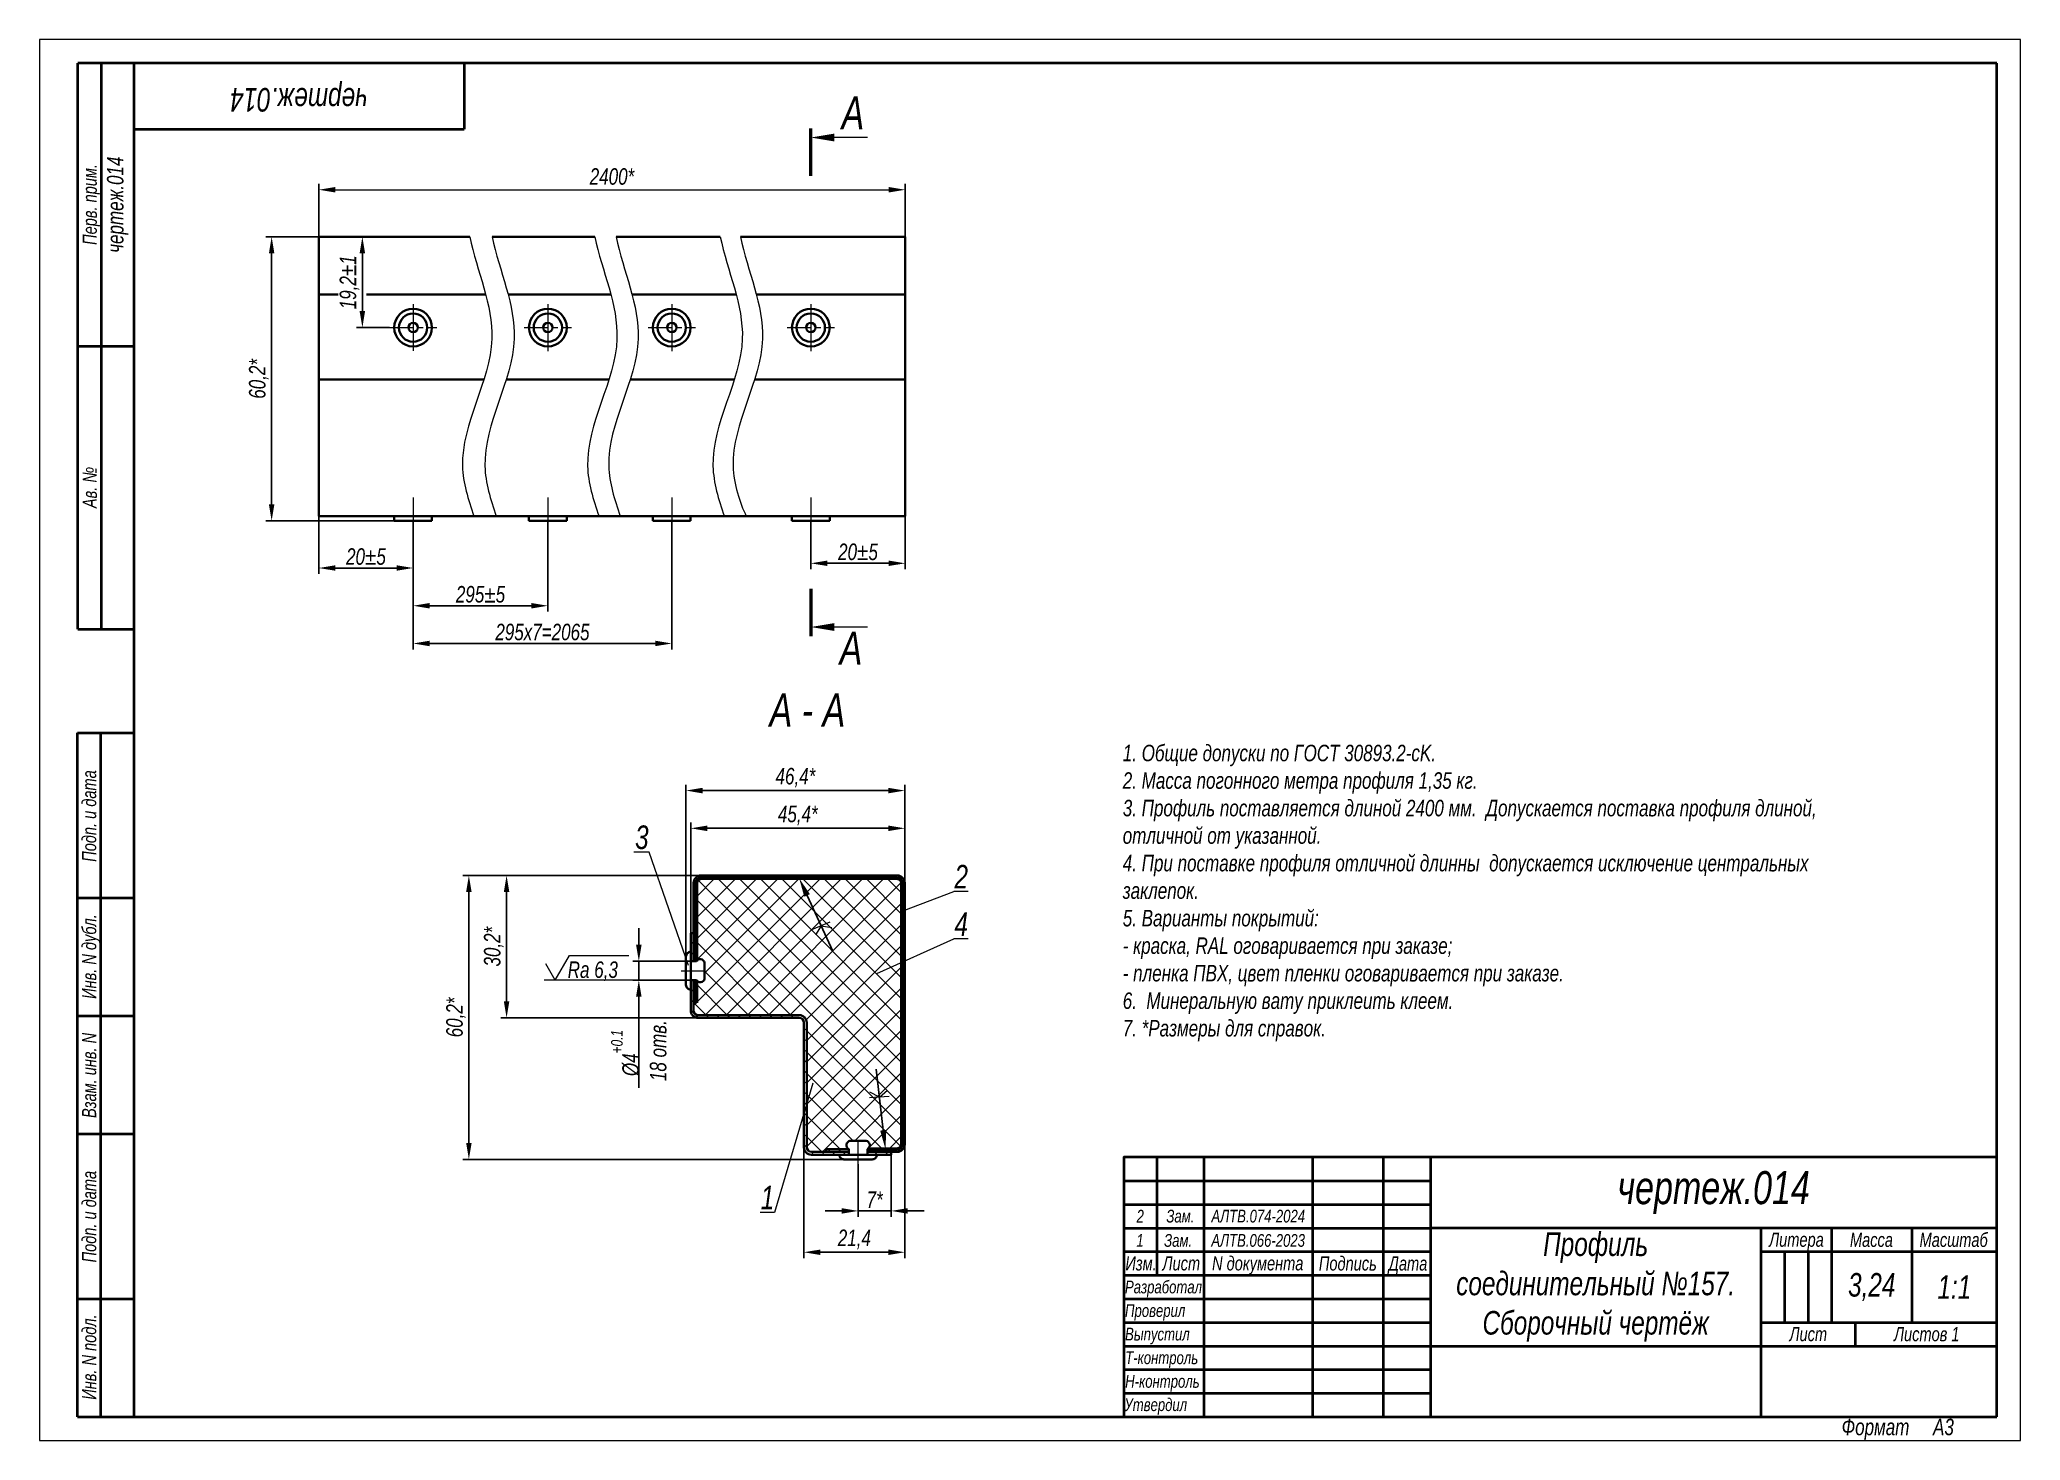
# Model space of a CAD drawing. Header units: millimetres. Extents: x 6991 to 7411, y -6208 to -5911.
import ezdxf
from ezdxf import colors
from ezdxf.entities.mleader import LeaderData, LeaderLine
from ezdxf.math import Vec2, Vec3

# ---------------------------------------------------------------- set-up
doc = ezdxf.new("R2010")
doc.units = ezdxf.units.MM
doc.linetypes.add('LT_03', pattern=[20.32, 12.7, -2.54, 2.54, -2.54])
for name, color, linetype, lineweight in [('Layer_01', 7, 'Continuous', 35), ('Layer_02', 7, 'Continuous', 40), ('Layer_04', 5, 'Continuous', 13), ('Layer_05', 1, 'Continuous', 15), ('Layer_06', 6, 'Continuous', 15), ('Layer_07', 1, 'LT_03', 15)]:
    doc.layers.add(name, color=color, linetype=linetype, lineweight=lineweight)
doc.styles.get("Standard").update_dxf_attribs({"font": 'arial.ttf'})
doc.styles.add('Style_01', font='ARIALNI.TTF', dxfattribs={"width": 0.9, "height": 3.5})
doc.dimstyles.new('DimStyle_01', dxfattribs={"dimtxt": 3.5, "dimasz": 2.5, "dimexe": 1.25, "dimexo": 0, "dimtad": 1, "dimdec": 1, "dimlfac": 2, "dimtxsty": 'Style_01', "dimcen": 2.5, "dimazin": 3, "dimtfac": 1, "dimtdec": 1, "dimtmove": 0, "dimatfit": 3})
doc.dimstyles.new('DimStyle_02', dxfattribs={"dimtxt": 3.5, "dimasz": 3.5, "dimexe": 1.25, "dimexo": 0, "dimtad": 1, "dimtxsty": 'Style_01', "dimcen": 2.5, "dimazin": 3, "dimtfac": 1, "dimtmove": 0, "dimatfit": 3})
doc.dimstyles.new('DimStyle_03', dxfattribs={"dimtxt": 3.5, "dimasz": 3.5, "dimexe": 1.25, "dimexo": 0, "dimtad": 1, "dimdec": 1, "dimtxsty": 'Style_01', "dimcen": 0, "dimazin": 3, "dimtfac": 1, "dimtdec": 1, "dimtmove": 0, "dimatfit": 3})
pattern_1 = [(45, (-539.9443, 0), (-1.12253202, 1.12253202), [])]

# ---------------------------------------------------------------- blocks, each defined once
blk = doc.blocks.new('*D3')
at = {"layer": 'Defpoints', "color": 0, "ltscale": 0.04}
for p in [(7174.81, -6070.3), (7174.81, -6090.2), (7128.41, -6105.5)]:
    blk.add_point(p, dxfattribs=at)
at = {"layer": 'Layer_05', "color": 0, "lineweight": -2, "ltscale": 0.04}
for p, q in [((7128.41, -6105.5), (7128.41, -6069.05)), ((7131.91, -6070.3), (7171.31, -6070.3)), ((7174.81, -6090.2), (7174.81, -6069.05))]:
    blk.add_line(p, q, dxfattribs=at)
at = {"layer": 'Layer_05', "color": 0, "ltscale": 0.04}
for points in [[(7131.91, -6069.72), (7131.91, -6070.89), (7128.41, -6070.3)], [(7171.31, -6069.72), (7171.31, -6070.89), (7174.81, -6070.3)]]:
    blk.add_solid(points, dxfattribs=at)
at = {"layer": 'Layer_05', "color": 0, "ltscale": 0.04, "insert": (7151.61, -6067.57), "char_height": 3.5, "attachment_point": 5, "style": 'Style_01'}
blk.add_mtext('46,4*', dxfattribs=at)
blk = doc.blocks.new('*D4')
at = {"layer": 'Defpoints', "color": 0, "ltscale": 0.04}
for p in [(7174.81, -6078.3), (7174.81, -6090.2), (7129.41, -6100.5)]:
    blk.add_point(p, dxfattribs=at)
at = {"layer": 'Layer_05', "color": 0, "lineweight": -2, "ltscale": 0.04}
for p, q in [((7129.41, -6100.5), (7129.41, -6077.05)), ((7174.81, -6090.2), (7174.81, -6077.05)), ((7132.91, -6078.3), (7171.31, -6078.3))]:
    blk.add_line(p, q, dxfattribs=at)
at = {"layer": 'Layer_05', "color": 0, "ltscale": 0.04}
for points in [[(7132.91, -6077.72), (7132.91, -6078.89), (7129.41, -6078.3)], [(7171.31, -6077.72), (7171.31, -6078.89), (7174.81, -6078.3)]]:
    blk.add_solid(points, dxfattribs=at)
at = {"layer": 'Layer_05', "color": 0, "ltscale": 0.04, "insert": (7152.11, -6075.58), "char_height": 3.5, "attachment_point": 5, "style": 'Style_01'}
blk.add_mtext('45,4*', dxfattribs=at)
blk = doc.blocks.new('*D5')
at = {"layer": 'Defpoints', "color": 0}
for p in [(7171.91, -6147.5), (7164.91, -6149.5), (7164.91, -6159.43)]:
    blk.add_point(p, dxfattribs=at)
at = {"layer": 'Layer_05', "color": 0, "lineweight": -2}
for p, q in [((7171.91, -6147.5), (7171.91, -6160.68)), ((7164.91, -6149.5), (7164.91, -6160.68)), ((7161.41, -6159.43), (7157.91, -6159.43)), ((7171.91, -6159.43), (7164.91, -6159.43)), ((7175.41, -6159.43), (7178.91, -6159.43))]:
    blk.add_line(p, q, dxfattribs=at)
at = {"layer": 'Layer_05', "color": 0}
for points in [[(7161.41, -6158.84), (7161.41, -6160.01), (7164.91, -6159.43)], [(7175.41, -6158.84), (7175.41, -6160.01), (7171.91, -6159.43)]]:
    blk.add_solid(points, dxfattribs=at)
at = {"layer": 'Layer_05', "color": 0, "insert": (7168.41, -6157.05), "char_height": 3.5, "attachment_point": 5, "style": 'Style_01'}
blk.add_mtext('7*', dxfattribs=at)
blk = doc.blocks.new('*D6')
at = {"layer": 'Defpoints', "color": 0, "ltscale": 0.04}
for p in [(7129.41, -6106.5), (7118.41, -6110.5), (7129.41, -6110.5)]:
    blk.add_point(p, dxfattribs=at)
at = {"layer": 'Layer_05', "color": 0, "lineweight": -2, "ltscale": 0.04}
for p, q in [((7118.41, -6103), (7118.41, -6099.5)), ((7129.41, -6106.5), (7117.16, -6106.5)), ((7118.41, -6106.5), (7118.41, -6110.5)), ((7129.41, -6110.5), (7117.16, -6110.5)), ((7118.41, -6114), (7118.41, -6133.34))]:
    blk.add_line(p, q, dxfattribs=at)
at = {"layer": 'Layer_05', "color": 0, "ltscale": 0.04}
for points in [[(7117.82, -6103), (7118.99, -6103), (7118.41, -6106.5)], [(7117.82, -6114), (7118.99, -6114), (7118.41, -6110.5)]]:
    blk.add_solid(points, dxfattribs=at)
at = {"layer": 'Layer_05', "color": 0, "ltscale": 0.04, "insert": (7118.41, -6125.94), "char_height": 3.5, "attachment_point": 5, "rotation": 90, "style": 'Style_01'}
blk.add_mtext('%%C4{\\H0.7x;\\S+0.1^ ;}\\P 18 отв. ', dxfattribs=at)
blk = doc.blocks.new('A$C57cbd612')
at = {"color": 1, "lineweight": 13, "ltscale": 0.303109}
blk.add_line((0, 0), (3.03, 5.25), dxfattribs=at)
at = {"color": 1, "lineweight": 13, "ltscale": 0.141451}
blk.add_line((0, 0), (-2.02, 3.5), dxfattribs=at)
at = {"layer": 'Layer_07'}
blk.add_line((3.03, 5.25), (15.58, 5.25), dxfattribs=at)
blk = doc.blocks.new('*D7')
at = {"layer": 'Defpoints', "color": 0, "ltscale": 0.04}
for p in [(7131.61, -6088.3), (7090.37, -6118.5), (7131.01, -6118.5)]:
    blk.add_point(p, dxfattribs=at)
at = {"layer": 'Layer_05', "color": 0, "lineweight": -2, "ltscale": 0.04}
for p, q in [((7131.61, -6088.3), (7089.12, -6088.3)), ((7090.37, -6091.8), (7090.37, -6115)), ((7131.01, -6118.5), (7089.12, -6118.5))]:
    blk.add_line(p, q, dxfattribs=at)
at = {"layer": 'Layer_05', "color": 0, "ltscale": 0.04}
for points in [[(7089.79, -6091.8), (7090.95, -6091.8), (7090.37, -6088.3)], [(7089.79, -6115), (7090.95, -6115), (7090.37, -6118.5)]]:
    blk.add_solid(points, dxfattribs=at)
at = {"layer": 'Layer_05', "color": 0, "ltscale": 0.04, "insert": (7087.64, -6103.4), "char_height": 3.5, "attachment_point": 5, "rotation": 90, "style": 'Style_01'}
blk.add_mtext('30,2*', dxfattribs=at)
blk = doc.blocks.new('*D10')
at = {"layer": 'Defpoints', "color": 0, "ltscale": 0.04}
for p in [(7050.55, -5952.91), (7040.55, -6013.11), (7066.55, -6013.11)]:
    blk.add_point(p, dxfattribs=at)
at = {"layer": 'Layer_05', "color": 0, "lineweight": -2, "ltscale": 0.04}
for p, q in [((7050.55, -5952.91), (7039.3, -5952.91)), ((7040.55, -5956.41), (7040.55, -6009.61)), ((7066.55, -6013.11), (7039.3, -6013.11))]:
    blk.add_line(p, q, dxfattribs=at)
at = {"layer": 'Layer_05', "color": 0, "ltscale": 0.04}
for points in [[(7039.97, -5956.41), (7041.13, -5956.41), (7040.55, -5952.91)], [(7039.97, -6009.61), (7041.13, -6009.61), (7040.55, -6013.11)]]:
    blk.add_solid(points, dxfattribs=at)
at = {"layer": 'Layer_05', "color": 0, "ltscale": 0.04, "insert": (7037.82, -5983.01), "char_height": 3.5, "attachment_point": 5, "rotation": 90, "style": 'Style_01'}
blk.add_mtext('60,2*', dxfattribs=at)
blk = doc.blocks.new('*D11')
at = {"layer": 'Defpoints', "color": 0, "ltscale": 0.04}
for p in [(7050.55, -6012.11), (7070.55, -6013.04), (7070.55, -6023.11)]:
    blk.add_point(p, dxfattribs=at)
at = {"layer": 'Layer_05', "color": 0, "lineweight": -2, "ltscale": 0.04}
for p, q in [((7050.55, -6012.11), (7050.55, -6024.36)), ((7070.55, -6013.04), (7070.55, -6024.36)), ((7054.05, -6023.11), (7067.05, -6023.11))]:
    blk.add_line(p, q, dxfattribs=at)
at = {"layer": 'Layer_05', "color": 0, "ltscale": 0.04}
for points in [[(7054.05, -6022.53), (7054.05, -6023.69), (7050.55, -6023.11)], [(7067.05, -6022.53), (7067.05, -6023.69), (7070.55, -6023.11)]]:
    blk.add_solid(points, dxfattribs=at)
at = {"layer": 'Layer_05', "color": 0, "ltscale": 0.04, "insert": (7060.55, -6020.7), "char_height": 3.5, "attachment_point": 5, "style": 'Style_01'}
blk.add_mtext('20%%P5', dxfattribs=at)
blk = doc.blocks.new('*D8')
at = {"layer": 'Defpoints', "color": 0, "ltscale": 0.04}
for p in [(7070.55, -6013.04), (7099.12, -6013.11), (7099.12, -6031.11)]:
    blk.add_point(p, dxfattribs=at)
at = {"layer": 'Layer_05', "color": 0, "lineweight": -2, "ltscale": 0.04}
for p, q in [((7070.55, -6013.04), (7070.55, -6032.36)), ((7099.12, -6013.11), (7099.12, -6032.36)), ((7074.05, -6031.11), (7095.62, -6031.11))]:
    blk.add_line(p, q, dxfattribs=at)
at = {"layer": 'Layer_05', "color": 0, "ltscale": 0.04}
for points in [[(7074.05, -6030.53), (7074.05, -6031.69), (7070.55, -6031.11)], [(7095.62, -6030.53), (7095.62, -6031.69), (7099.12, -6031.11)]]:
    blk.add_solid(points, dxfattribs=at)
at = {"layer": 'Layer_05', "color": 0, "ltscale": 0.04, "insert": (7084.84, -6028.7), "char_height": 3.5, "attachment_point": 5, "style": 'Style_01'}
blk.add_mtext('295{\\A0;%%P5}', dxfattribs=at)
blk = doc.blocks.new('*D12')
at = {"layer": 'Defpoints', "color": 0, "ltscale": 0.04}
for p in [(7174.88, -5942.91), (7050.55, -5952.91), (7174.88, -5952.91)]:
    blk.add_point(p, dxfattribs=at)
at = {"layer": 'Layer_05', "color": 0, "lineweight": -2, "ltscale": 0.04}
for p, q in [((7050.55, -5952.91), (7050.55, -5941.66)), ((7174.88, -5952.91), (7174.88, -5941.66))]:
    blk.add_line(p, q, dxfattribs=at)
at = {"layer": 'Layer_05', "color": 0, "ltscale": 0.04}
blk.add_line((7054.05, -5942.91), (7171.38, -5942.91), dxfattribs=at)
for points in [[(7054.05, -5942.33), (7054.05, -5943.49), (7050.55, -5942.91)], [(7171.38, -5942.33), (7171.38, -5943.49), (7174.88, -5942.91)]]:
    blk.add_solid(points, dxfattribs=at)
at = {"layer": 'Layer_05', "color": 0, "ltscale": 0.04, "insert": (7112.71, -5940.12), "char_height": 3.5, "attachment_point": 5, "style": 'Style_01'}
blk.add_mtext('2400*', dxfattribs=at)
blk = doc.blocks.new('*D9')
at = {"layer": 'Defpoints', "color": 0, "ltscale": 0.04}
for p in [(7070.55, -6013.11), (7125.39, -6013.11), (7125.39, -6039.11)]:
    blk.add_point(p, dxfattribs=at)
at = {"layer": 'Layer_05', "color": 0, "lineweight": -2, "ltscale": 0.04}
for p, q in [((7070.55, -6013.11), (7070.55, -6040.36)), ((7125.39, -6013.11), (7125.39, -6040.36)), ((7074.05, -6039.11), (7121.89, -6039.11))]:
    blk.add_line(p, q, dxfattribs=at)
at = {"layer": 'Layer_05', "color": 0, "ltscale": 0.04}
for points in [[(7074.05, -6038.53), (7074.05, -6039.69), (7070.55, -6039.11)], [(7121.89, -6038.53), (7121.89, -6039.69), (7125.39, -6039.11)]]:
    blk.add_solid(points, dxfattribs=at)
at = {"layer": 'Layer_05', "color": 0, "ltscale": 0.04, "insert": (7097.97, -6036.7), "char_height": 3.5, "attachment_point": 5, "style": 'Style_01'}
blk.add_mtext('295х7=2065', dxfattribs=at)
blk = doc.blocks.new('*D13')
at = {"layer": 'Defpoints', "color": 0, "ltscale": 0.04}
for p in [(7154.88, -6013.11), (7174.88, -6012.11), (7174.88, -6022.11)]:
    blk.add_point(p, dxfattribs=at)
at = {"layer": 'Layer_05', "color": 0, "lineweight": -2, "ltscale": 0.04}
for p, q in [((7154.88, -6013.11), (7154.88, -6023.36)), ((7174.88, -6012.11), (7174.88, -6023.36)), ((7158.38, -6022.11), (7171.38, -6022.11))]:
    blk.add_line(p, q, dxfattribs=at)
at = {"layer": 'Layer_05', "color": 0, "ltscale": 0.04}
for points in [[(7158.38, -6021.53), (7158.38, -6022.69), (7154.88, -6022.11)], [(7171.38, -6021.53), (7171.38, -6022.69), (7174.88, -6022.11)]]:
    blk.add_solid(points, dxfattribs=at)
at = {"layer": 'Layer_05', "color": 0, "ltscale": 0.04, "insert": (7164.88, -6019.7), "char_height": 3.5, "attachment_point": 5, "style": 'Style_01'}
blk.add_mtext('20%%P5', dxfattribs=at)
blk = doc.blocks.new('*D14')
at = {"layer": 'Defpoints', "color": 0, "ltscale": 0.04}
for p in [(7059.79, -5952.91), (7066.56, -5952.91), (7065.55, -5972.14)]:
    blk.add_point(p, dxfattribs=at)
at = {"layer": 'Layer_05', "color": 0, "lineweight": -2, "ltscale": 0.04}
for p, q in [((7066.56, -5952.91), (7058.54, -5952.91)), ((7059.79, -5968.64), (7059.79, -5956.41)), ((7065.55, -5972.14), (7058.54, -5972.14))]:
    blk.add_line(p, q, dxfattribs=at)
at = {"layer": 'Layer_05', "color": 0, "ltscale": 0.04}
for points in [[(7059.2, -5956.41), (7060.37, -5956.41), (7059.79, -5952.91)], [(7059.2, -5968.64), (7060.37, -5968.64), (7059.79, -5972.14)]]:
    blk.add_solid(points, dxfattribs=at)
at = {"layer": 'Layer_05', "color": 0, "ltscale": 0.04, "insert": (7057.05, -5962.53), "char_height": 3.5, "attachment_point": 5, "rotation": 90, "style": 'Style_01', "bg_fill": 3, "box_fill_scale": 1.1, "bg_fill_color": 9, "bg_fill_true_color": 13158600, "bg_fill_transparency": 0}
blk.add_mtext('19,2%%P1', dxfattribs=at)
blk = doc.blocks.new('*D15')
at = {"layer": 'Defpoints', "color": 0}
for p in [(7131.61, -6088.3), (7082.37, -6148.5), (7164.91, -6148.5)]:
    blk.add_point(p, dxfattribs=at)
at = {"layer": 'Layer_05', "color": 0, "lineweight": -2}
for p, q in [((7131.61, -6088.3), (7081.12, -6088.3)), ((7082.37, -6091.8), (7082.37, -6145)), ((7164.91, -6148.5), (7081.12, -6148.5))]:
    blk.add_line(p, q, dxfattribs=at)
at = {"layer": 'Layer_05', "color": 0}
for points in [[(7081.79, -6091.8), (7082.95, -6091.8), (7082.37, -6088.3)], [(7081.79, -6145), (7082.95, -6145), (7082.37, -6148.5)]]:
    blk.add_solid(points, dxfattribs=at)
at = {"layer": 'Layer_05', "color": 0, "insert": (7079.64, -6118.4), "char_height": 3.5, "attachment_point": 5, "rotation": 90, "style": 'Style_01'}
blk.add_mtext('60,2*', dxfattribs=at)
blk = doc.blocks.new('*D16')
at = {"layer": 'Defpoints', "color": 0}
for p in [(7153.41, -6145.9), (7174.81, -6145.3), (7153.41, -6168.19)]:
    blk.add_point(p, dxfattribs=at)
at = {"layer": 'Layer_05', "color": 0, "lineweight": -2}
for p, q in [((7153.41, -6145.9), (7153.41, -6169.44)), ((7174.81, -6145.3), (7174.81, -6169.44)), ((7171.31, -6168.19), (7156.91, -6168.19))]:
    blk.add_line(p, q, dxfattribs=at)
at = {"layer": 'Layer_05', "color": 0}
for points in [[(7156.91, -6167.61), (7156.91, -6168.77), (7153.41, -6168.19)], [(7171.31, -6167.61), (7171.31, -6168.77), (7174.81, -6168.19)]]:
    blk.add_solid(points, dxfattribs=at)
at = {"layer": 'Layer_05', "color": 0, "insert": (7164.11, -6165.46), "char_height": 3.5, "attachment_point": 5, "style": 'Style_01'}
blk.add_mtext('21,4', dxfattribs=at)

msp = doc.modelspace()

# ---------------------------------------------------------------- hatches: boundary and pattern name
at = {"layer": 'Layer_06'}
h = msp.add_hatch(dxfattribs=at)
h.set_pattern_fill('ANSI31', color=256, scale=0.5)
h.set_pattern_definition(pattern_1)
h.paths.add_polyline_path([(7174.808, -6106.437), (7174.208, -6106.708), (7174.208, -6145.304, -0.4142136), (7173.208, -6146.304), (7166.908, -6146.304), (7166.908, -6146.904), (7173.208, -6146.904, 0.4142136), (7174.808, -6145.304)])
h.paths.add_polyline_path([(7174.808, -6089.904, 0.4142136), (7173.208, -6088.304), (7131.608, -6088.304, 0.4142136), (7130.008, -6089.904), (7130.008, -6106.504), (7130.608, -6106.504), (7130.608, -6089.904, -0.4142136), (7131.608, -6088.904), (7173.208, -6088.904, -0.4142136), (7174.208, -6089.904), (7174.208, -6106.708), (7174.808, -6106.437)])
h = msp.add_hatch(dxfattribs=at)
h.set_pattern_fill('ANSI37', color=256)
h.paths.add_polyline_path([(7174.208, -6089.904, 0.4142136), (7173.208, -6088.904), (7131.608, -6088.904, 0.4142136), (7130.608, -6089.904), (7130.608, -6106.504, -0.675801), (7132.347, -6106.779), (7132.347, -6110.228, -0.675801), (7130.608, -6110.504), (7130.608, -6115.304), (7130.008, -6115.304), (7130.008, -6116.904, 0.4142136), (7131.008, -6117.904), (7152.408, -6117.904, -0.4142136), (7154.008, -6119.504), (7154.008, -6145.904, 0.4142136), (7155.008, -6146.904), (7158.108, -6146.904), (7158.108, -6146.304), (7162.908, -6146.304, -0.675801), (7163.184, -6144.565), (7166.633, -6144.565, -0.675801), (7166.908, -6146.304), (7173.208, -6146.304, 0.4142136), (7174.208, -6145.304)])
h = msp.add_hatch(dxfattribs=at)
h.set_pattern_fill('ANSI31', color=256, scale=0.5, angle=90)
h.set_pattern_definition([(135, (-539.9443, 0), (-1.12253202, -1.12253202), [])])
h.paths.add_polyline_path([(7129.408, -6106.504), (7130.008, -6106.504), (7130.008, -6100.504), (7129.408, -6100.504)])
h = msp.add_hatch(dxfattribs=at)
h.set_pattern_fill('ANSI31', color=256, scale=0.5, angle=90)
h.paths.add_polyline_path([(7130.008, -6110.504), (7129.408, -6110.504), (7129.408, -6116.904, 0.4142136), (7131.008, -6118.504), (7152.408, -6118.504, -0.4142136), (7153.408, -6119.504), (7153.408, -6138.728), (7154.008, -6136.706), (7154.008, -6119.504, 0.4142136), (7152.408, -6117.904), (7131.008, -6117.904, -0.4142136), (7130.008, -6116.904)])
h = msp.add_hatch(dxfattribs=at)
h.set_pattern_fill('ANSI31', color=256, scale=0.5)
h.set_pattern_definition(pattern_1)
h.paths.add_polyline_path([(7130.008, -6113.504), (7130.008, -6115.304), (7130.608, -6115.304), (7130.608, -6110.504), (7130.008, -6110.504)])
h = msp.add_hatch(dxfattribs=at)
h.set_pattern_fill('ANSI31', color=256, scale=0.5, angle=90)
h.paths.add_polyline_path([(7154.008, -6136.706), (7153.408, -6138.728), (7153.408, -6145.904, 0.4142136), (7155.008, -6147.504), (7162.908, -6147.504), (7162.908, -6146.904), (7155.008, -6146.904, -0.4142136), (7154.008, -6145.904)])
h.paths.add_polyline_path([(7171.908, -6146.904), (7166.908, -6146.904), (7166.908, -6147.504), (7171.908, -6147.504)])
h = msp.add_hatch(dxfattribs=at)
h.set_pattern_fill('ANSI31', color=256, scale=0.5)
h.set_pattern_definition(pattern_1)
h.paths.add_polyline_path([(7162.908, -6146.904), (7162.908, -6146.304), (7158.108, -6146.304), (7158.108, -6146.904)])

# ---------------------------------------------------------------- linework, layer by layer
at = {"layer": 'Layer_01'}
for p, q in [((7050.551, -5952.911), (7050.551, -6012.111)), ((7082.57, -5952.911), (7050.551, -5952.911)), ((7050.551, -5952.911), (7050.551, -6012.111)), ((7087.321, -5952.911), (7109.096, -5952.911)), ((7113.593, -5952.911), (7135.675, -5952.911)), ((7174.877, -5952.911), (7139.958, -5952.911)), ((7174.877, -6012.111), (7174.877, -5952.911)), ((7112.466, -5965.111), (7090.69, -5965.111)), ((7139.045, -5965.111), (7116.963, -5965.111)), ((7174.877, -5965.111), (7143.328, -5965.111)), ((7085.563, -5983.111), (7050.551, -5983.111)), ((7112.089, -5983.111), (7090.314, -5983.111)), ((7138.669, -5983.111), (7116.586, -5983.111)), ((7174.877, -5983.111), (7142.951, -5983.111)), ((7050.551, -6012.111), (7050.551, -5993.911)), ((7141.18, -6012.111), (7050.551, -6012.111)), ((7066.551, -6013.111), (7066.551, -6012.111)), ((7066.551, -6013.111), (7074.551, -6013.111)), ((7074.551, -6013.111), (7074.551, -6012.111)), ((7095.119, -6013.111), (7095.119, -6012.111)), ((7095.119, -6013.111), (7103.119, -6013.111)), ((7103.119, -6013.111), (7103.119, -6012.111)), ((7121.392, -6013.111), (7121.392, -6012.111)), ((7121.392, -6013.111), (7129.392, -6013.111)), ((7129.392, -6013.111), (7129.392, -6012.111)), ((7141.18, -6012.111), (7174.877, -6012.111)), ((7150.877, -6013.111), (7150.877, -6012.111)), ((7150.877, -6012.111), (7158.877, -6012.111)), ((7150.877, -6013.111), (7158.877, -6013.111)), ((7158.877, -6013.111), (7158.877, -6012.111)), ((7130.008, -6089.904), (7130.008, -6106.504)), ((7173.208, -6088.304), (7131.608, -6088.304)), ((7174.808, -6145.304), (7174.808, -6089.904)), ((7129.408, -6100.504), (7129.408, -6116.904)), ((7130.008, -6100.504), (7129.408, -6100.504)), ((7128.408, -6111.506), (7128.408, -6105.502)), ((7129.408, -6106.504), (7130.608, -6106.504)), ((7132.347, -6110.228), (7132.347, -6106.779)), ((7130.608, -6110.504), (7129.408, -6110.504)), ((7130.008, -6110.504), (7130.008, -6116.904)), ((7130.008, -6110.504), (7130.008, -6113.504)), ((7130.608, -6115.304), (7130.008, -6115.304)), ((7152.408, -6117.904), (7131.008, -6117.904)), ((7152.408, -6118.504), (7131.008, -6118.504)), ((7153.408, -6145.904), (7153.408, -6119.504)), ((7154.008, -6145.904), (7154.008, -6119.504)), ((7163.184, -6144.565), (7166.633, -6144.565)), ((7162.908, -6146.904), (7155.008, -6146.904)), ((7171.908, -6147.504), (7155.008, -6147.504)), ((7162.908, -6146.304), (7158.108, -6146.304)), ((7158.108, -6146.904), (7158.108, -6146.304)), ((7160.908, -6147.504), (7171.908, -6147.504)), ((7163.908, -6148.504), (7161.906, -6148.504)), ((7162.908, -6147.504), (7162.908, -6146.304)), ((7162.908, -6146.904), (7162.908, -6146.304)), ((7165.908, -6148.504), (7163.908, -6148.504)), ((7167.91, -6148.504), (7165.908, -6148.504)), ((7166.908, -6146.304), (7166.908, -6147.504)), ((7173.208, -6146.904), (7166.908, -6146.904)), ((7171.908, -6147.504), (7171.908, -6146.904))]:
    msp.add_line(p, q, dxfattribs=at)
at = {"layer": 'Layer_01', "lineweight": 53}
for p, q in [((7130.608, -6089.904), (7130.608, -6106.504)), ((7173.208, -6088.904), (7131.608, -6088.904)), ((7174.208, -6145.304), (7174.208, -6089.904)), ((7130.608, -6110.504), (7130.608, -6115.304)), ((7173.208, -6146.304), (7166.908, -6146.304))]:
    msp.add_line(p, q, dxfattribs=at)
at = {"layer": 'Layer_01'}
for centre, radius in [((7070.551, -5972.141), 4), ((7099.119, -5972.141), 4), ((7125.392, -5972.141), 4), ((7154.877, -5972.141), 4), ((7070.551, -5972.141), 3.002), ((7070.551, -5972.141), 1), ((7099.119, -5972.141), 3.002), ((7099.119, -5972.141), 1), ((7125.392, -5972.141), 3.002), ((7125.392, -5972.141), 1), ((7154.877, -5972.141), 3.002), ((7154.877, -5972.141), 1)]:
    msp.add_circle(centre, radius, dxfattribs=at)
for centre, radius, start, end in [((7131.608, -6089.904), 1.6, 90, 180), ((7173.208, -6089.904), 1.6, 0, 90), ((7129.406, -6105.502), 0.998, 89.90714, 180), ((7131.422, -6106.991), 0.949, 12.89615, 149.09961), ((7131.422, -6110.017), 0.949, 210.90039, 347.10385), ((7129.406, -6111.506), 0.998, 180, 270.09286), ((7131.008, -6116.904), 1.6, 180, 270), ((7131.008, -6116.904), 1, 180, 270), ((7152.408, -6119.504), 1.6, 0, 90), ((7152.408, -6119.504), 1, 0, 90), ((7163.395, -6145.49), 0.949, 102.89615, 239.09961), ((7166.421, -6145.49), 0.949, 300.90039, 77.10385), ((7155.008, -6145.904), 1.6, 180, 270), ((7155.008, -6145.904), 1, 180, 270), ((7161.906, -6147.506), 0.998, 179.90714, 270), ((7167.91, -6147.506), 0.998, 270, 0.09286), ((7173.208, -6145.304), 1.6, 270, 0)]:
    msp.add_arc(centre, radius, start, end, dxfattribs=at)
at = {"layer": 'Layer_01', "lineweight": 53}
for centre, start, end in [((7131.608, -6089.904), 90, 180), ((7173.208, -6089.904), 0, 90), ((7173.208, -6145.304), 270, 0)]:
    msp.add_arc(centre, 1, start, end, dxfattribs=at)
at = {"layer": 'Layer_02', "linetype": 'Continuous'}
for p, q in [((7406.352, -5916.078), (6999.475, -5916.078)), ((6999.475, -6036.078), (6999.475, -5916.078)), ((7004.475, -6036.078), (7004.475, -5916.078)), ((7011.352, -5916.078), (7011.352, -6203.078)), ((7081.352, -5916.078), (7081.352, -5930.078)), ((7406.352, -6203.078), (7406.352, -5916.078)), ((7011.352, -5930.078), (7081.352, -5930.078)), ((6999.475, -5976.078), (7011.352, -5976.078)), ((6999.475, -6036.078), (7011.352, -6036.078)), ((6999.352, -6203.078), (6999.352, -6058.078)), ((6999.352, -6058.078), (7011.352, -6058.078)), ((7004.352, -6203.078), (7004.352, -6058.078)), ((6999.352, -6093.078), (7011.352, -6093.078)), ((6999.352, -6118.078), (7011.352, -6118.078)), ((6999.352, -6143.078), (7011.352, -6143.078)), ((7221.229, -6153.045), (7286.272, -6153.045)), ((7221.229, -6158.048), (7286.272, -6158.048)), ((7221.229, -6163.051), (7286.272, -6163.051)), ((7361.322, -6168.055), (7361.322, -6183.065)), ((7366.325, -6168.055), (7366.325, -6183.065)), ((6999.352, -6178.078), (7011.352, -6178.078)), ((7221.229, -6178.061), (7286.272, -6178.061)), ((7221.229, -6183.065), (7286.272, -6183.065)), ((7221.229, -6188.068), (7286.272, -6188.068)), ((7221.229, -6193.071), (7286.272, -6193.071)), ((7221.229, -6198.075), (7286.272, -6198.075)), ((6999.352, -6203.078), (7011.352, -6203.078)), ((7011.352, -6203.078), (7406.352, -6203.078))]:
    msp.add_line(p, q, dxfattribs=at)
at = {"layer": 'Layer_02', "linetype": 'Continuous', "lineweight": 50}
for p, q in [((7154.877, -5939.941), (7154.877, -5929.941)), ((7154.877, -6027.529), (7154.877, -6037.529))]:
    msp.add_line(p, q, dxfattribs=at)
at = {"layer": 'Layer_02', "linetype": 'Continuous'}
for points in [[(7406.352, -6148.041), (7221.229, -6148.041), (7221.229, -6203.078)], [(7228.233, -6148.041), (7228.233, -6173.058)], [(7238.24, -6148.041), (7238.24, -6203.078)], [(7261.255, -6148.041), (7261.255, -6203.078)], [(7276.265, -6148.041), (7276.265, -6203.078)], [(7286.272, -6148.041), (7286.272, -6203.078)], [(7406.352, -6163.051), (7286.272, -6163.051)], [(7356.319, -6163.051), (7356.319, -6203.078)], [(7371.329, -6163.051), (7371.329, -6183.065)], [(7388.34, -6163.051), (7388.34, -6183.065)], [(7388.34, -6163.051), (7388.34, -6183.065)], [(7221.229, -6168.055), (7286.272, -6168.055)], [(7356.319, -6168.055), (7406.352, -6168.055)], [(7221.229, -6173.058), (7286.272, -6173.058)], [(7356.319, -6183.065), (7406.352, -6183.065)], [(7376.332, -6183.065), (7376.332, -6188.068)], [(7286.272, -6188.068), (7406.352, -6188.068)]]:
    msp.add_lwpolyline(points, dxfattribs=at)
at = {"layer": 'Layer_05'}
for p, q in [((7166.877, -5931.842), (7159.877, -5931.842)), ((7166.877, -6035.629), (7159.877, -6035.629)), ((7155.111, -6099.749), (7159, -6098.146)), ((7157.055, -6098.948), (7155.874, -6100.911)), ((7157.055, -6098.948), (7159.317, -6099.318)), ((7171.516, -6135.15), (7167.321, -6135.458)), ((7169.419, -6135.304), (7167.386, -6134.246)), ((7169.419, -6135.304), (7171.154, -6133.808)), ((7153.408, -6145.304), (7153.408, -6147.414))]:
    msp.add_line(p, q, dxfattribs=at)
at = {"layer": 'Layer_05', "lineweight": 0}
msp.add_line((7117.158, -6110.504), (7098.365, -6110.504), dxfattribs=at)
at = {"layer": 'Layer_05', "ltscale": 0.04}
for points in [[(7159.877, -5932.675), (7159.877, -5931.008), (7154.877, -5931.842)], [(7159.877, -6034.796), (7159.877, -6036.462), (7154.877, -6035.629)]]:
    msp.add_solid(points, dxfattribs=at)
at = {"layer": 'Layer_06'}
for p, q in [((6991.352, -5911.078), (6991.352, -6208.078)), ((7411.352, -5911.078), (6991.352, -5911.078)), ((7411.352, -6208.078), (7411.352, -5911.078)), ((7120.634, -6083.331), (7117.315, -6083.331)), ((7128.915, -6107.393), (7120.634, -6083.331)), ((7174.565, -6095.75), (7185.2, -6091.693)), ((7188.258, -6091.693), (7185.2, -6091.693)), ((7168.889, -6109.109), (7185.2, -6101.745)), ((7188.258, -6101.745), (7185.2, -6101.745)), ((7155.303, -6132.343), (7147.174, -6159.73)), ((7170.058, -6146.304), (7170.058, -6146.304)), ((7147.174, -6159.73), (7144.116, -6159.73)), ((6991.352, -6208.078), (7411.352, -6208.078))]:
    msp.add_line(p, q, dxfattribs=at)
for points, knots in [([(7082.57, -5952.911), (7084.063, -5960.105), (7091.824, -5976.469), (7078.344, -5995.982), (7082.207, -6008.582), (7083.439, -6012.111)], [23.8420604, 23.8420604, 23.8420604, 23.8420604, 45.8531119, 73.5268814, 84.3743903, 84.3743903, 84.3743903, 84.3743903]), ([(7087.321, -5952.911), (7088.813, -5960.105), (7096.574, -5976.469), (7083.095, -5995.982), (7086.957, -6008.582), (7088.19, -6012.111)], [23.8420604, 23.8420604, 23.8420604, 23.8420604, 45.8531119, 73.5268814, 84.3743903, 84.3743903, 84.3743903, 84.3743903]), ([(7109.096, -5952.911), (7110.589, -5960.105), (7118.35, -5976.469), (7104.871, -5995.982), (7108.733, -6008.582), (7109.965, -6012.111)], [23.8420604, 23.8420604, 23.8420604, 23.8420604, 45.8531119, 73.5268814, 84.3743903, 84.3743903, 84.3743903, 84.3743903]), ([(7113.593, -5952.911), (7115.086, -5960.105), (7122.847, -5976.469), (7109.368, -5995.982), (7113.23, -6008.582), (7114.462, -6012.111)], [23.8420604, 23.8420604, 23.8420604, 23.8420604, 45.8531119, 73.5268814, 84.3743903, 84.3743903, 84.3743903, 84.3743903]), ([(7135.675, -5952.911), (7137.168, -5960.105), (7144.929, -5976.469), (7131.45, -5995.982), (7135.312, -6008.582), (7136.544, -6012.111)], [23.8420604, 23.8420604, 23.8420604, 23.8420604, 45.8531119, 73.5268814, 84.3743903, 84.3743903, 84.3743903, 84.3743903]), ([(7139.958, -5952.911), (7141.451, -5960.105), (7149.212, -5976.469), (7135.505, -5996.312), (7139.809, -6009.252), (7141.18, -6012.111)], [23.8420604, 23.8420604, 23.8420604, 23.8420604, 45.8531119, 73.5268814, 85.3992686, 85.3992686, 85.3992686, 85.3992686])]:
    msp.add_open_spline(points, degree=3, knots=knots, dxfattribs=at)
at = {"layer": 'Layer_07'}
for p, q in [((7070.551, -5967.141), (7070.551, -5977.082)), ((7099.119, -5967.171), (7099.119, -5977.111)), ((7125.392, -5967.171), (7125.392, -5977.111)), ((7154.877, -5967.171), (7154.877, -5977.111)), ((7070.551, -6008.141), (7070.551, -6018.082)), ((7099.119, -6008.141), (7099.119, -6018.082)), ((7125.392, -6008.141), (7125.392, -6018.082)), ((7154.877, -6008.141), (7154.877, -6018.082))]:
    msp.add_line(p, q, dxfattribs=at)
at = {"layer": 'Layer_07', "ltscale": 0.4}
for p, q in [((7065.551, -5972.141), (7075.551, -5972.141)), ((7094.119, -5972.141), (7104.119, -5972.141)), ((7120.392, -5972.141), (7130.392, -5972.141)), ((7149.877, -5972.141), (7159.877, -5972.141)), ((7127.408, -6108.504), (7133.347, -6108.504)), ((7164.908, -6149.504), (7164.908, -6143.565))]:
    msp.add_line(p, q, dxfattribs=at)

# ---------------------------------------------------------------- block references
at = {"layer": 'Layer_05'}
msp.add_blockref('A$C57cbd612', (7100.698, -6110.504), dxfattribs=at)

# ---------------------------------------------------------------- texts
at = {"layer": 'Layer_04', "style": 'Style_01', "width": 0.9}
for s, height, p in [('А', 7, (7161.389, -5930.134)), ('А', 7, (7160.99, -6043.617)), ('А - А', 7, (7146.132, -6056.718)), ('3', 5, (7117.611, -6082.699))]:
    msp.add_text(s, height=height, dxfattribs=at).set_placement(p)
at = {"layer": 'Layer_04', "linetype": 'Continuous', "lineweight": 25, "style": 'Style_01', "width": 0.9}
for s, p in [('Перв. прим.', (7003.475, -5954.602)), ('Ав. №', (7003.476, -6010.415)), ('Подп. и дата', (7003.348, -6085.399)), ('Инв. N дубл.', (7003.354, -6114.458)), ('Взам. инв. N', (7003.346, -6139.719)), ('Подп. и дата', (7003.352, -6170.343)), ('Инв. N подл.', (7003.35, -6199.452))]:
    msp.add_text(s, height=3, rotation=90, dxfattribs=at).set_placement(p)
at = {"layer": 'Layer_04', "linetype": 'Continuous', "style": 'Style_01', "width": 0.9}
for s, height, p in [('2', 5, (7185.337, -6091.061)), ('4', 5, (7185.337, -6101.113)), ('Rа 6,3', 3.5, (7103.337, -6110.028)), ('1', 5, (7144.253, -6159.098)), ('1', 2.7, (7223.91, -6167.029)), ('Зам.', 2.7, (7229.791, -6167.029)), ('АЛТВ.066-2023', 2.7, (7239.798, -6167.029)), ('Изм.', 3, (7221.58, -6172.054)), ('Лист', 3, (7229.46, -6172.043)), ('N документа', 3, (7239.958, -6172.036)), ('Подпись', 3, (7262.609, -6172.059)), ('Дата', 3, (7277.401, -6172.065)), ('Разработал', 2.7, (7221.494, -6176.9)), ('Проверил', 2.7, (7221.506, -6181.904)), ('Выпустил', 2.7, (7221.515, -6186.892)), ('Т-контроль', 2.7, (7221.539, -6191.905)), ('Н-контроль', 2.7, (7221.539, -6196.908)), ('Утвердил', 2.7, (7221.367, -6201.855))]:
    msp.add_text(s, height=height, dxfattribs=at).set_placement(p)
at = {"layer": 'Layer_04', "linetype": 'Continuous', "lineweight": 25, "style": 'Style_01', "width": 0.9}
for s, p in [('Литера', (7358.089, -6167.022)), ('Масса', (7375.217, -6167.052)), ('Масштаб', (7389.984, -6167.05)), ('Лист ', (7362.406, -6187.036)), ('Листов 1', (7384.566, -6187.042))]:
    msp.add_text(s, height=3, dxfattribs=at).set_placement(p)
at = {"layer": 'Layer_04', "linetype": 'Continuous', "insert": (7046.352, -5923.078), "char_height": 5, "width": 70, "attachment_point": 5, "rotation": 180, "style": 'Style_01'}
msp.add_mtext('чертеж.014', dxfattribs=at)
at = {"layer": 'Layer_04', "color": 5, "linetype": 'Continuous', "insert": (7007.914, -5946.078), "char_height": 3.5, "width": 60, "attachment_point": 5, "rotation": 90, "style": 'Style_01'}
msp.add_mtext('чертеж.014', dxfattribs=at)
at = {"layer": 'Layer_04', "insert": (7221.019, -6123.488), "char_height": 3.5, "attachment_point": 7, "style": 'Style_01'}
msp.add_mtext_dynamic_manual_height_columns('1. Общие допуски по ГОСТ 30893.2-сK.\\P2. Масса погонного метра профиля 1,35 кг.\\P3. Профиль поставляется длиной 2400 мм.  Допускается поставка профиля длиной, отличной от указанной.\\P\\pxb0.25;4. При поставке профиля отличной длинны  допускается исключение центральных заклепок.^J5. Варианты покрытий:^J- краска, RAL оговаривается при заказе;\\P\\pt24;- пленка ПВХ, цвет пленки оговаривается при заказе.\\P6.  Минеральную вату приклеить клеем.\\P\\ptz;7. *Размеры для справок.', width=148.5496, gutter_width=70, heights=[77.503], dxfattribs=at)
at = {"layer": 'Layer_04', "linetype": 'Continuous', "attachment_point": 5, "style": 'Style_01'}
for s, insert, char_height, width in [('чертеж.014', (7346.312, -6155.546), 7, 120.08), ('2', (7224.731, -6160.55), 2.7, 7.00463), ('Зам.', (7233.237, -6160.55), 2.7, 10.00667), ('АЛТВ.074-2024', (7249.748, -6160.55), 2.7, 23.01533), ('Профиль \\Pсоединительный №157.\\PСборочный чертёж', (7321.295, -6175.56), 5, 70.04667), ('3,24', (7379.834, -6175.56), 5, 17.01133), ('1:1', (7397.346, -6175.56), 5, 18.012)]:
    msp.add_mtext(s, dxfattribs=dict(at, insert=insert, char_height=char_height, width=width))
at = {"layer": 'Layer_04', "linetype": 'Continuous', "lineweight": 25, "insert": (7373.45, -6203.485), "char_height": 3.5, "width": 32.95146, "attachment_point": 1, "style": 'Style_01'}
msp.add_mtext('Формат     А3', dxfattribs=at)

# ---------------------------------------------------------------- dimensions: what is measured, and where the dimension line sits
at = {"layer": 'Layer_05', "ltscale": 0.04}
dim = msp.add_linear_dim(base=(7174.877, -5942.911), p1=(7050.551, -5952.911), p2=(7174.877, -5952.911), text='2400*', dimstyle='DimStyle_01', override={"dimasz": 3.5, "dimgap": 1, "dimdec": 1, "dimlfac": 0.5, "dimlwd": -1}, dxfattribs=at)
dim.commit()
dim.dimension.update_dxf_attribs({"geometry": '*D12', "text_midpoint": (7112.714, -5940.124)})
for base, p1, p2, picture, middle in [((7040.551, -6013.111), (7050.551, -5952.911), (7066.551, -6013.111), '*D10', (7037.816, -5983.011)), ((7090.371, -6118.504), (7131.608, -6088.304), (7131.008, -6118.504), '*D7', (7087.635, -6103.404))]:
    dim = msp.add_linear_dim(base=base, p1=p1, p2=p2, angle=90, text='<>*', dimstyle='DimStyle_03', dxfattribs=at)
    dim.commit()
    dim.dimension.update_dxf_attribs({"geometry": picture, "text_midpoint": middle})
for base, p1, p2, text, picture, middle in [((7070.551, -6023.111), (7050.551, -6012.111), (7070.551, -6013.036), '<>%%P5', '*D11', (7060.551, -6020.699)), ((7099.119, -6031.111), (7070.551, -6013.036), (7099.119, -6013.111), '295{\\A0;%%P5}', '*D8', (7084.835, -6028.699)), ((7125.392, -6039.111), (7070.551, -6013.111), (7125.392, -6013.111), '295х7=2065', '*D9', (7097.971, -6036.699)), ((7174.877, -6022.111), (7154.877, -6013.111), (7174.877, -6012.111), '<>%%P5', '*D13', (7164.877, -6019.699)), ((7174.808, -6070.304), (7128.408, -6105.502), (7174.808, -6090.204), '<>*', '*D3', (7151.608, -6067.568)), ((7174.808, -6078.304), (7129.408, -6100.504), (7174.808, -6090.204), '<>*', '*D4', (7152.108, -6075.576))]:
    dim = msp.add_linear_dim(base=base, p1=p1, p2=p2, text=text, dimstyle='DimStyle_03', dxfattribs=at)
    dim.commit()
    dim.dimension.update_dxf_attribs({"geometry": picture, "text_midpoint": middle})
at = {"layer": 'Layer_05'}
dim = msp.add_linear_dim(base=(7082.371, -6148.504), p1=(7131.608, -6088.304), p2=(7164.908, -6148.504), angle=90, text='<>*', dimstyle='DimStyle_02', dxfattribs=at)
dim.commit()
dim.dimension.update_dxf_attribs({"geometry": '*D15', "text_midpoint": (7079.635, -6118.404)})
at = {"layer": 'Layer_05', "ltscale": 0.04}
dim = msp.add_linear_dim(base=(7118.408, -6110.504), p1=(7129.408, -6106.504), p2=(7129.408, -6110.504), angle=90, text='%%C<>{\\H0.7x;\\S+0.1^ ;}\\X 18 отв. ', dimstyle='DimStyle_03', dxfattribs=at)
dim.commit()
dim.dimension.update_dxf_attribs({"geometry": '*D6', "text_midpoint": (7118.408, -6125.936), "dimtype": 160})
at = {"layer": 'Layer_05'}
dim = msp.add_linear_dim(base=(7153.408, -6168.192), p1=(7174.808, -6145.304), p2=(7153.408, -6145.904), dimstyle='DimStyle_02', dxfattribs=at)
dim.commit()
dim.dimension.update_dxf_attribs({"geometry": '*D16', "text_midpoint": (7164.108, -6165.456)})
dim = msp.add_linear_dim(base=(7164.908, -6159.426), p1=(7171.908, -6147.504), p2=(7164.908, -6149.504), text='<>*', dimstyle='DimStyle_02', dxfattribs=at)
dim.commit()
dim.dimension.update_dxf_attribs({"geometry": '*D5', "text_midpoint": (7168.408, -6157.051)})

# ---------------------------------------------------------------- leaders
ml = msp.add_multileader_mtext('Standard', dxfattribs=at)
ml.set_content('', color=256)
ml.set_leader_properties()
ml.build(insert=Vec2(0, 0))
ml.multileader.update_dxf_attribs({"text_attachment_direction": 1})
ctx = ml.context
ctx.base_point, ctx.plane_origin = Vec3(7157.571, -6107.584), Vec3(7152.408, -6088.904)
ctx.text_align_type = 2
notes = []
notes.append((ctx, [(1, (1, 1, 1), (7159.571, -6104.384), (-1, 0), 0, [(0, [(7152.408, -6088.904)], 0, [])])]))
ctx.mtext.insert, ctx.mtext.alignment, ctx.mtext.flow_direction = Vec3(7159.571, -6106.384), 3, 5
ml = msp.add_multileader_mtext('Standard', dxfattribs=at)
ml.set_content('', color=256)
ml.set_leader_properties()
ml.build(insert=Vec2(0, 0))
ml.multileader.update_dxf_attribs({"text_attachment_direction": 1})
ctx = ml.context
ctx.base_point, ctx.plane_origin, ctx.plane_x_axis, ctx.plane_y_axis = Vec3(7171.627, -6126.939), Vec3(7170.696, -6146.297), Vec3(-0.9499497, 0.312403), Vec3(-0.312403, -0.9499497)
ctx.text_align_type = 2
notes.append((ctx, [(1, (1, 1, 1), (7168.727, -6129.354), (0.9499497, -0.312403), 0, [(0, [(7170.696, -6146.297)], 0, [])])]))
ctx.mtext.insert, ctx.mtext.text_direction, ctx.mtext.rotation, ctx.mtext.alignment, ctx.mtext.flow_direction = Vec3(7169.352, -6127.454), Vec3(-0.9499497, 0.312403), 2.8238711, 3, 5
for ctx, leaders in notes:
    for number, flags, end, landing, length, lines in leaders:
        leader = LeaderData()
        leader.index, (leader.has_last_leader_line, leader.has_dogleg_vector, leader.attachment_direction) = number, flags
        leader.last_leader_point, leader.dogleg_vector, leader.dogleg_length = Vec3(end), Vec3(landing), length
        for number, points, colour, breaks in lines:
            line = LeaderLine()
            line.index, line.vertices, line.color, line.breaks = number, Vec3.list(points), colors.encode_raw_color(colour), breaks
            leader.lines.append(line)
        ctx.leaders.append(leader)

# ---------------------------------------------------------------- next in the draw order: dimensions: what is measured, and where the dimension line sits
at = {"layer": 'Layer_05', "ltscale": 0.04}
dim = msp.add_linear_dim(base=(7059.786, -5952.911), p1=(7065.551, -5972.141), p2=(7066.56, -5952.911), angle=90, text='<>%%P1', dimstyle='DimStyle_03', override={"dimtfill": 1}, dxfattribs=at)
dim.commit()
dim.dimension.update_dxf_attribs({"geometry": '*D14', "text_midpoint": (7057.05, -5962.526)})

# ---------------------------------------------------------------- next in the draw order: linework, layer by layer
at = {"layer": 'Layer_01'}
for p, q in [((7054.632, -5965.111), (7050.551, -5965.111)), ((7085.94, -5965.111), (7060.699, -5965.111))]:
    msp.add_line(p, q, dxfattribs=at)

doc.saveas('drawing.dxf')
